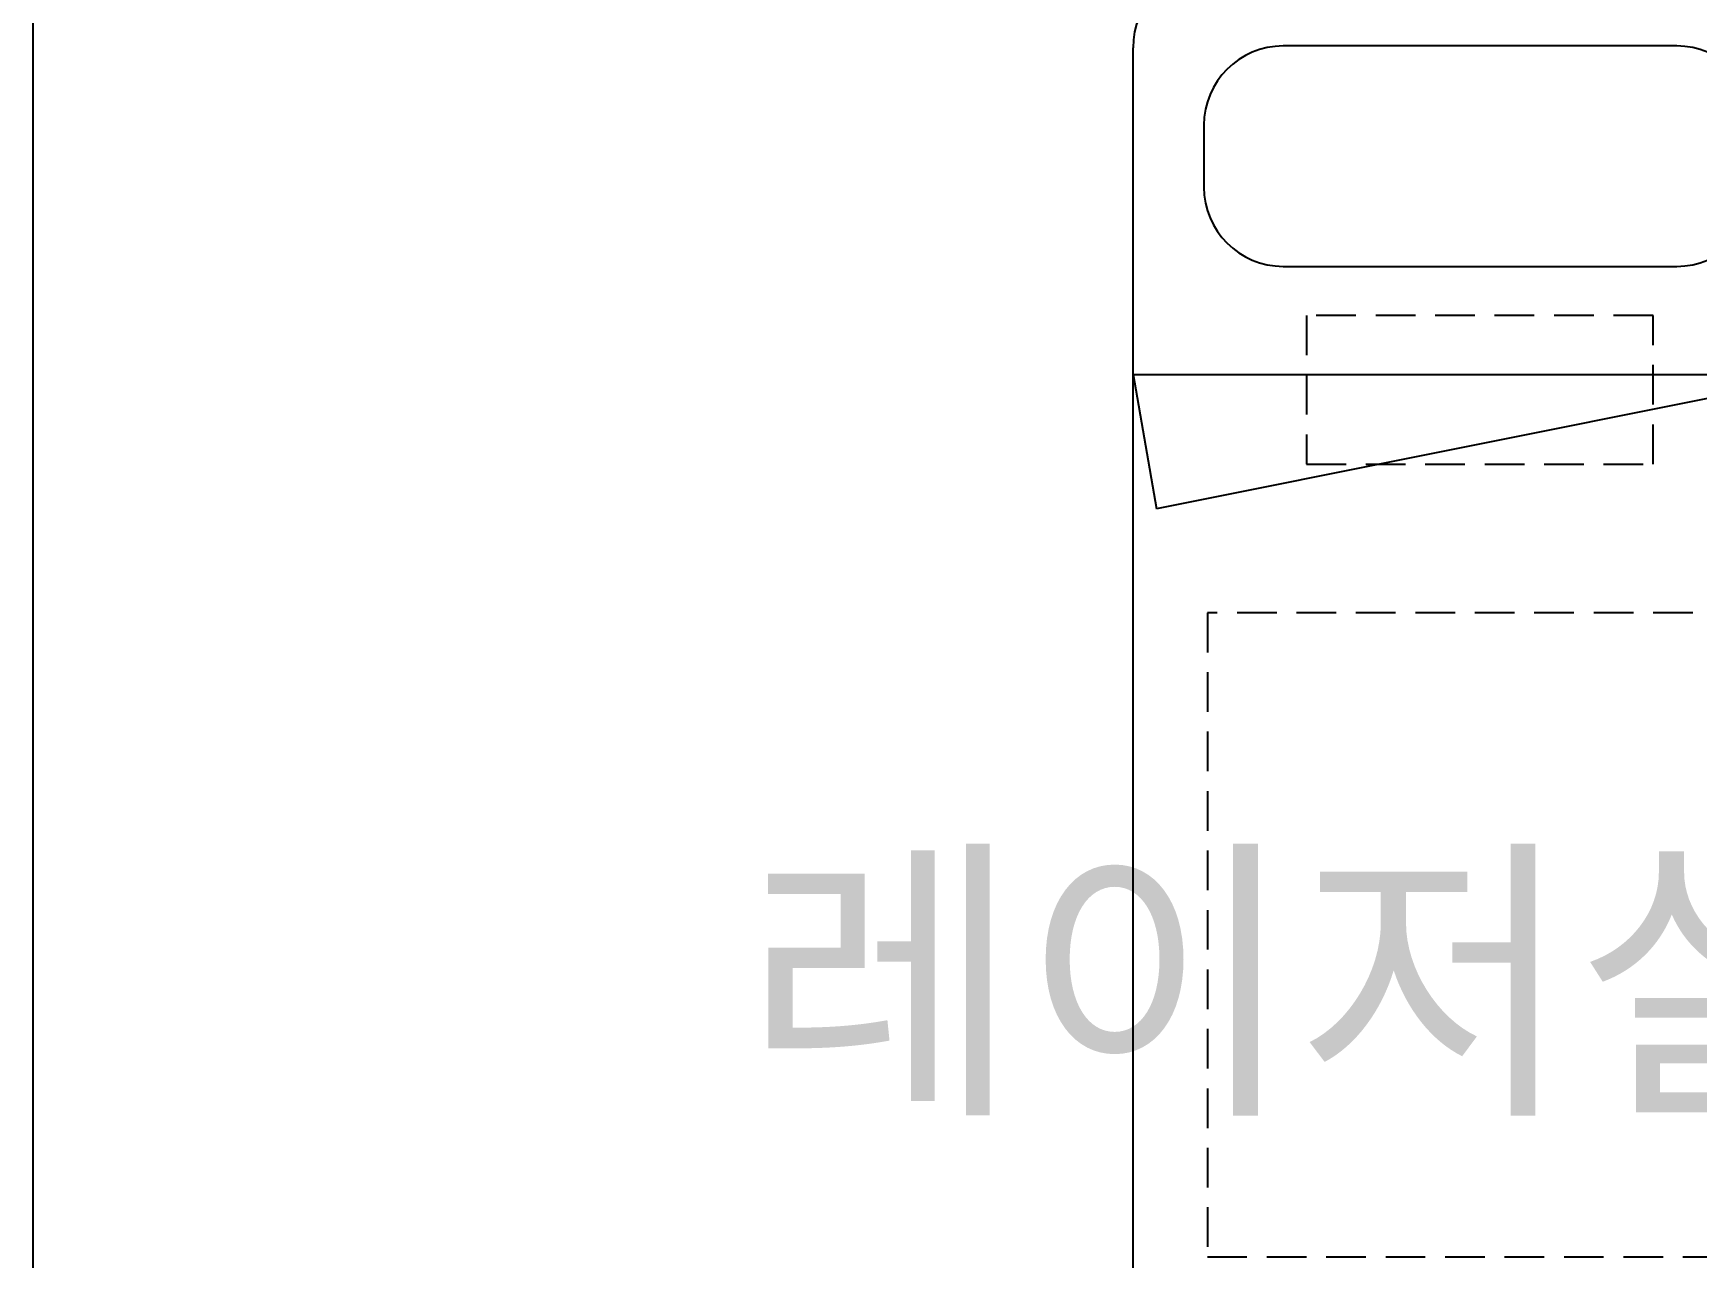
# Model space of a CAD drawing. Extents: x 11477420 to 23072185, y -28506554 to -14238804.
# Drawn here: x 11525738 to 11527417, y -14254440 to -14253205 of the extents above; entities that cross this region are included whole.
import ezdxf
from ezdxf.enums import TextEntityAlignment as Align

# ---------------------------------------------------------------- set-up
doc = ezdxf.new("R2010")
doc.units = 0
doc.header["$LTSCALE"] = 50
doc.header["$MEASUREMENT"] = 0
doc.linetypes.add('DH-HID2', pattern=[1.2, 0.8, -0.4])
for name, color, linetype in [('03-TEXT', 3, 'CONTINUOUS'), ('1.천장.벽체선(내벽)', 3, 'CONTINUOUS'), ('FU-FURM', 251, 'DH-HID2'), ('가구', 6, 'CONTINUOUS')]:
    doc.layers.add(name, color=color, linetype=linetype)
doc.styles.add('맑은 고딕', font='malgun.ttf')

# ---------------------------------------------------------------- blocks, each defined once
blk = doc.blocks.new('wjsehddmlwk')
at = {"layer": 'FU-FURM'}
for points in [[(11523793.6, -14254339.4), (11524143.6, -14254339.4), (11524143.6, -14254189.4), (11523793.6, -14254189.4)], [(11523693.6, -14255139.4), (11524243.6, -14255139.4), (11524243.6, -14254489.4), (11523693.6, -14254489.4)]]:
    blk.add_lwpolyline(points, close=True, dxfattribs=at)
at = {"layer": '가구'}
for p, q in [((11523618.6, -14255459.4), (11523618.6, -14253919.4)), ((11524167.4, -14253917.5), (11523770.1, -14253917.5)), ((11523690.1, -14253997.5), (11523690.1, -14254059.9)), ((11523770.1, -14254139.9), (11524167.4, -14254139.9)), ((11523618.6, -14254249.1), (11524318.6, -14254249.1)), ((11523618.6, -14254388.8), (11523618.6, -14254249.1)), ((11524318.6, -14254249.1), (11523642.2, -14254384.7))]:
    blk.add_line(p, q, dxfattribs=at)
blk.add_lwpolyline([(11523618.6, -14254249.1), (11523642.2, -14254384.7)], dxfattribs=at)
for centre, start, end in [((11523698.6, -14253919.4), 90, 180), ((11523770.1, -14253997.5), 90, 180), ((11524167.4, -14253997.5), 0, 90), ((11523770.1, -14254059.9), 180, 270), ((11524167.4, -14254059.9), 270, 0)]:
    blk.add_arc(centre, 80, start, end, dxfattribs=at)

msp = doc.modelspace()

# ---------------------------------------------------------------- linework, layer by layer
at = {"layer": '1.천장.벽체선(내벽)', "ltscale": 30}
msp.add_line((11525738.1, -14255389.4), (11525738.1, -14252139.4), dxfattribs=at)

# ---------------------------------------------------------------- block references
at = {"layer": '가구'}
msp.add_blockref('wjsehddmlwk', (3229.5, 700), dxfattribs=at)

# ---------------------------------------------------------------- texts
at = {"layer": '03-TEXT', "style": '맑은 고딕'}
msp.add_text('레이저실_1', height=222.22, dxfattribs=at).set_placement((11526455.9, -14254050.8), align=Align.TOP_LEFT)

doc.saveas('drawing.dxf')
